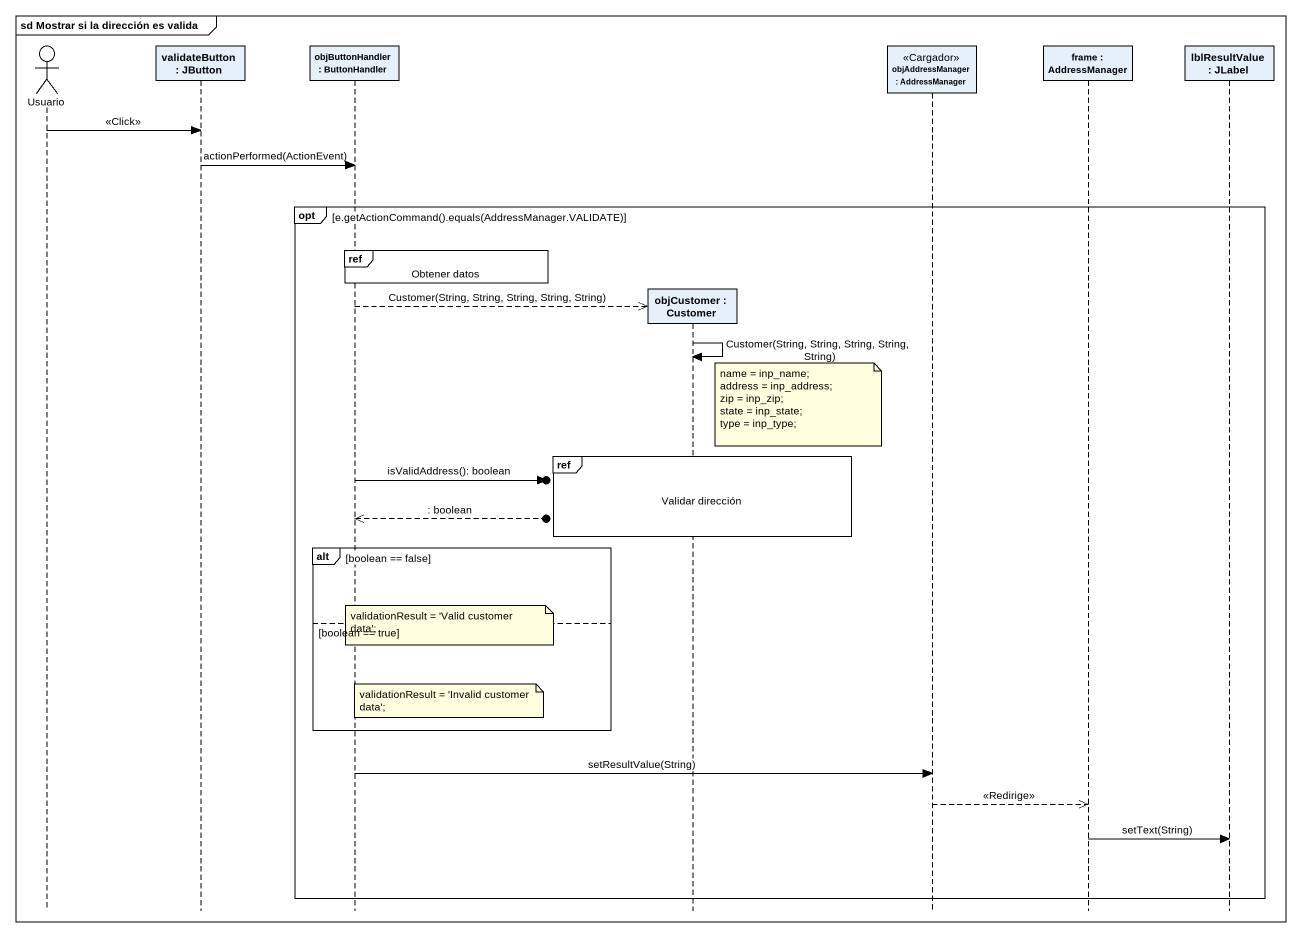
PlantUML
@startuml
mainframe sd Mostrar si la dirección es valida
hide footbox
actor Usuario
participant "validateButton : JButton" as validateButton
participant "objButtonHandler : ButtonHandler" as objButtonHandler
participant "objCustomer : Customer" as objCustomer
participant "objAddressManager : AddressManager" as objAddressManager <<Cargador>>
participant "frame : AddressManager" as frame_
participant "lblResultValue : JLabel" as lblResultValue

Usuario -> validateButton : <<Click>>
validateButton -> objButtonHandler : actionPerformed(ActionEvent)
opt e.getActionCommand().equals(AddressManager.VALIDATE)
  ref over objButtonHandler : Obtener datos
  objButtonHandler -->> objCustomer ** : Customer(String, String, String, String, String)
  objCustomer -> objCustomer : Customer(String, String, String, String, String)
  note right of objCustomer
    name = inp_name;
    address = inp_address;
    zip = inp_zip;
    state = inp_state;
    type = inp_type;
  end note
  ref over objCustomer : Validar dirección
  objButtonHandler ->o] : isValidAddress(): boolean
  objButtonHandler <<--o] : : boolean
  alt boolean == false
  else boolean == true
    note over objButtonHandler : validationResult = 'Valid customer data';
    note over objButtonHandler : validationResult = 'Invalid customer data';
  end
  objButtonHandler -> objAddressManager : setResultValue(String)
  objAddressManager -->> frame_ : <<Redirige>>
  frame_ -> lblResultValue : setText(String)
end
@enduml
